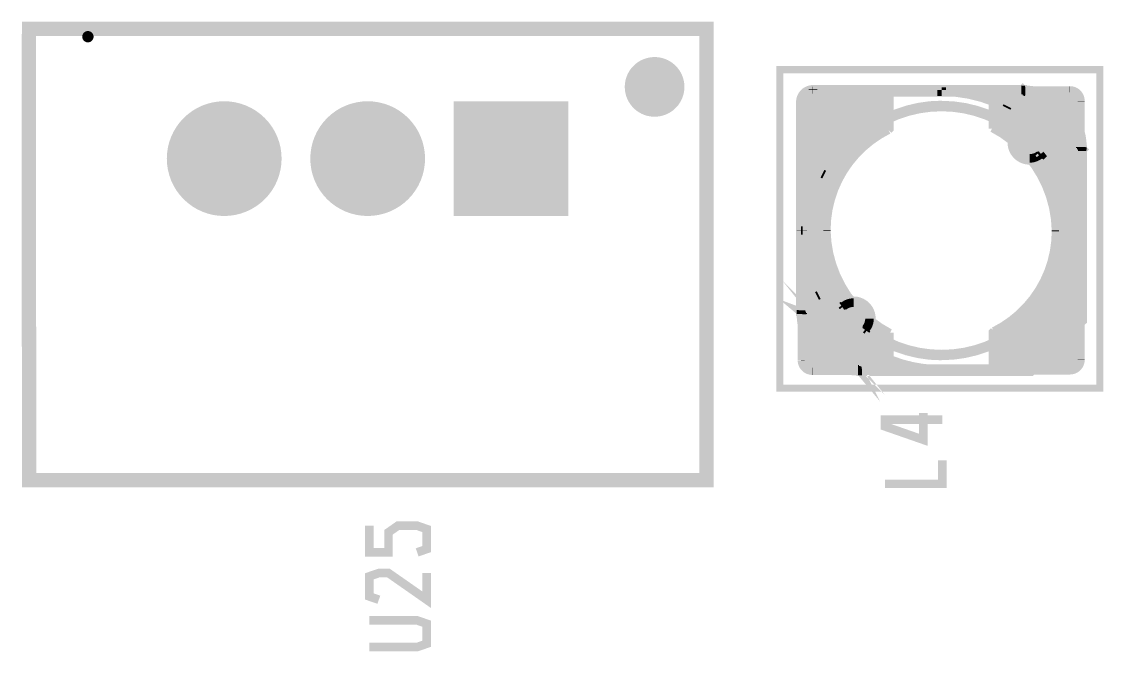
# Model space of a CAD drawing. Extents: x -7 to 310, y -94 to 128.
# Drawn here: x 188.58 to 207.73, y 17.18 to 28.33 of the extents above; entities that cross this region are included whole.
import ezdxf

# ---------------------------------------------------------------- set-up
doc = ezdxf.new("R2010")
doc.units = 0
doc.header["$MEASUREMENT"] = 0
doc.layers.get('0').update_dxf_attribs({"linetype": 'CONTINUOUS'})
for name, color, linetype in [('22-304-2_DRL', 1, 'CONTINUOUS'), ('22-304-2_SMB', 254, 'CONTINUOUS'), ('22-304-2_SSB', 1, 'CONTINUOUS'), ('THRUHOLE_TAP', 7, 'CONTINUOUS')]:
    doc.layers.add(name, color=color, linetype=linetype)

# ---------------------------------------------------------------- blocks, each defined once
blk = doc.blocks.new('ROUND_16')
at = {"const_width": 0.54991}
blk.add_lwpolyline([(-0.274954, 0, 1), (0.274954, 0, 1)], format="xyb", close=True, dxfattribs=at)
blk = doc.blocks.new('ROUND_88')
at = {"const_width": 0.10033}
blk.add_lwpolyline([(-0.050164, 0, 1), (0.050164, 0, 1)], format="xyb", close=True, dxfattribs=at)
blk = doc.blocks.new('ROUND_33')
at = {"const_width": 1.016}
blk.add_lwpolyline([(-0.508, 0, 1), (0.508, 0, 1)], format="xyb", close=True, dxfattribs=at)
blk = doc.blocks.new('SQUARE_34')
blk.add_solid([(1.01473, 1.01473), (1.01473, -1.01473), (-1.01473, 1.01473), (-1.01473, -1.01473)])
blk = doc.blocks.new('ROUND_80')
at = {"const_width": 0.10033}
blk.add_lwpolyline([(-0.050164, 0, 1), (0.050164, 0, 1)], format="xyb", close=True, dxfattribs=at)

msp = doc.modelspace()

# ---------------------------------------------------------------- linework, layer by layer
at = {"layer": '22-304-2_SMB', "const_width": 0.127}
for points in [[(202.3823920980064, 26.91693800890496, -0.4142136), (202.5805120980064, 27.11505800890497)], [(207.1398120980064, 27.12521800890497, -0.4142136), (207.3379320980064, 26.92709800890496)], [(202.8395920980064, 24.64109800890496, -0.2848582), (203.9317920980064, 26.40639800890496)], [(205.7631320980064, 26.43941800890497, -0.2736465), (206.8807320980064, 24.63601800890495)], [(203.9571920980064, 22.82499800890496, -0.2736465), (202.8395920980064, 24.62839800890497)], [(206.8807320980064, 24.62077800890496, -0.2843909), (205.7885320980064, 22.85801800890496)], [(207.3379320980064, 22.34493800890496, -0.4142136), (207.1398120980064, 22.14681800890496)], [(202.5805120980064, 22.13919800890496, -0.4142136), (202.3823920980064, 22.33731800890496)]]:
    msp.add_lwpolyline(points, format="xyb", dxfattribs=at)
for points in [[(202.4255720980064, 27.04139800890496), (203.9571920980064, 27.04139800890496)], [(202.4839920980064, 27.08965800890496), (202.4839920980064, 22.16459800890496)], [(202.5805120980064, 27.11759800890496), (202.5855920980064, 27.11753400890495)], [(202.5855920980064, 27.11759800890496), (203.9571920980064, 27.11759800890496), (203.9571920980064, 26.43179800890496), (203.9317920980064, 26.40639800890496)], [(202.5982920980064, 27.11759800890496), (202.5982920980064, 22.13919800890496)], [(202.7125920980064, 27.11759800890496), (202.7125920980064, 22.13919800890496)], [(202.8268920980064, 27.11759800890496), (202.8268920980064, 22.13919800890496)], [(202.9411920980064, 27.11759800890496), (202.9411920980064, 25.26593800890495)], [(203.0554920980064, 27.11759800890496), (203.0554920980064, 25.53771800890496)], [(203.1697920980064, 27.11759800890496), (203.1697920980064, 25.73329800890497)], [(203.2840920980064, 27.11759800890496), (203.2840920980064, 25.88823800890496)], [(203.3983920980064, 27.11759800890496), (203.3983920980064, 26.01523800890496)], [(203.5126920980064, 27.11759800890496), (203.5126920980064, 26.12445800890497)], [(203.6269920980064, 27.11759800890496), (203.6269920980064, 26.21589800890496)], [(203.7412920980064, 27.11759800890496), (203.7412920980064, 26.29717800890496)], [(203.8555920980064, 27.11759800890496), (203.8555920980064, 26.36575800890496)], [(205.7631320980064, 27.12521800890497), (207.1347320980064, 27.12521800890497)], [(205.7631320980064, 27.12521800890497), (205.7631320980064, 26.43941800890497)], [(205.7631320980064, 27.04901800890497), (207.2947520980064, 27.04901800890497)], [(205.8647320980064, 27.12521800890497), (205.8647320980064, 26.38099800890495)], [(205.9790320980064, 27.12521800890497), (205.9790320980064, 26.30987800890496)], [(206.0933320980064, 27.12521800890497), (206.0933320980064, 26.22351800890496)], [(206.2076320980064, 27.12521800890497), (206.2076320980064, 26.12699800890496)], [(206.3219320980064, 27.12521800890497), (206.3219320980064, 26.01269800890496)], [(206.4362320980064, 27.12521800890497), (206.4362320980064, 25.88061800890496)], [(206.5505320980064, 27.12521800890497), (206.5505320980064, 25.71805800890496)], [(206.6648320980064, 27.12521800890497), (206.6648320980064, 25.51739800890496)], [(206.7791320980064, 27.12521800890497), (206.7791320980064, 25.23799800890497)], [(206.8934320980064, 27.12521800890497), (206.8934320980064, 22.14681800890496)], [(207.0077320980064, 27.12521800890497), (207.0077320980064, 22.14681800890496)], [(207.1220320980064, 27.12521800890497), (207.1220320980064, 22.14681800890496)], [(207.1347320980064, 27.12521800890497), (207.1398020980064, 27.12502200890496)], [(207.2363320980064, 27.09981800890496), (207.2363320980064, 22.17221800890496)], [(202.3823920980064, 26.92709800890496), (203.9571920980064, 26.92709800890496)], [(202.3823920980064, 26.91693800890496), (202.3823920980064, 26.91439800890495)], [(202.3823920980064, 26.91439800890495), (202.3823920980064, 22.34239800890496)], [(202.3823920980064, 26.81279800890496), (203.9571920980064, 26.81279800890496)], [(205.7631320980064, 26.93471800890497), (207.3379320980064, 26.93471800890497)], [(205.7631320980064, 26.82041800890497), (207.3379320980064, 26.82041800890497)], [(207.3379320980064, 26.92709800890496), (207.3379320980064, 26.92201800890496)], [(207.3379320980064, 26.92201800890496), (207.3379320980064, 22.35001800890495)], [(202.3823920980064, 26.69849800890496), (203.9571920980064, 26.69849800890496)], [(202.3823920980064, 26.58419800890496), (203.9571920980064, 26.58419800890496)], [(205.7631320980064, 26.70611800890497), (207.3379320980064, 26.70611800890497)], [(205.7631320980064, 26.59181800890497), (207.3379320980064, 26.59181800890497)], [(202.3823920980064, 26.46989800890496), (203.9571920980064, 26.46989800890496)], [(205.7631320980064, 26.47751800890497), (207.3379320980064, 26.47751800890497)], [(202.3823920980064, 26.35559800890496), (203.8352720980064, 26.35559800890496)], [(202.3823920980064, 26.24129800890496), (203.6574720980064, 26.24129800890496)], [(205.8977520980064, 26.36321800890497), (207.3379320980064, 26.36321800890497)], [(206.0628520980064, 26.24891800890497), (207.3379320980064, 26.24891800890497)], [(202.3823920980064, 26.12699800890496), (203.5126920980064, 26.12699800890496)], [(202.3823920980064, 26.01269800890496), (203.3933120980064, 26.01269800890496)], [(206.2000120980064, 26.13461800890497), (207.3379320980064, 26.13461800890497)], [(206.3168520980064, 26.02031800890497), (207.3379320980064, 26.02031800890497)], [(202.3823920980064, 25.89839800890496), (203.2917120980064, 25.89839800890496)], [(206.4159120980064, 25.90601800890497), (207.3379320980064, 25.90601800890497)], [(206.5022720980064, 25.79171800890497), (207.3379320980064, 25.79171800890497)], [(202.3823920980064, 25.78409800890496), (203.2028120980064, 25.78409800890496)], [(202.3823920980064, 25.66979800890496), (203.1291520980064, 25.66979800890496)], [(206.5759320980064, 25.67741800890497), (207.3379320980064, 25.67741800890497)], [(202.3823920980064, 25.55549800890496), (203.0631120980064, 25.55549800890496)], [(202.3823920980064, 25.44119800890496), (203.0072320980064, 25.44119800890496)], [(206.6419720980064, 25.56311800890496), (207.3379320980064, 25.56311800890496)], [(206.6978520980064, 25.44881800890496), (207.3379320980064, 25.44881800890496)], [(202.3823920980064, 25.32689800890496), (202.9615120980064, 25.32689800890496)], [(206.7461120980064, 25.33451800890496), (207.3379320980064, 25.33451800890496)], [(206.7842120980064, 25.22021800890496), (207.3379320980064, 25.22021800890496)], [(202.3823920980064, 25.21259800890496), (202.9234120980064, 25.21259800890496)], [(202.3823920980064, 25.09829800890496), (202.8929320980064, 25.09829800890496)], [(206.8172320980064, 25.10591800890496), (207.3379320980064, 25.10591800890496)], [(202.3823920980064, 24.98399800890496), (202.8700720980064, 24.98399800890496)], [(202.3823920980064, 24.86969800890496), (202.8522920980064, 24.86969800890496)], [(206.8426320980064, 24.99161800890496), (207.3379320980064, 24.99161800890496)], [(206.8629520980064, 24.87731800890496), (207.3379320980064, 24.87731800890496)], [(202.3823920980064, 24.75539800890496), (202.8421320980064, 24.75539800890496)], [(206.8756520980064, 24.76301800890496), (207.3379320980064, 24.76301800890496)], [(206.8807320980064, 24.64871800890496), (207.3379320980064, 24.64871800890496)], [(202.3823920980064, 24.64109800890496), (202.8395920980064, 24.64109800890496)], [(202.3823920980064, 24.52679800890496), (202.8446720980064, 24.52679800890496)], [(202.8395920980064, 24.62839800890497), (202.8397140980064, 24.64109800890496)], [(206.8781920980064, 24.53441800890496), (207.3379320980064, 24.53441800890496)], [(206.8807320980064, 24.63601800890495), (206.8807900980064, 24.62077800890496)], [(202.3823920980064, 24.41249800890496), (202.8548320980064, 24.41249800890496)], [(202.3823920980064, 24.29819800890496), (202.8726120980064, 24.29819800890496)], [(206.8553320980064, 24.30581800890496), (207.3379320980064, 24.30581800890496)], [(206.8705720980064, 24.42011800890496), (207.3379320980064, 24.42011800890496)], [(202.3823920980064, 24.18389800890496), (202.8954720980064, 24.18389800890496)], [(202.3823920980064, 24.06959800890496), (202.9284920980064, 24.06959800890496)], [(206.8045320980064, 24.07721800890496), (207.3379320980064, 24.07721800890496)], [(206.8324720980064, 24.19151800890496), (207.3379320980064, 24.19151800890496)], [(202.3823920980064, 23.95529800890496), (202.9665920980064, 23.95529800890496)], [(202.9411920980064, 24.02641800890495), (202.9411920980064, 22.13919800890496)], [(206.7689720980064, 23.96291800890496), (207.3379320980064, 23.96291800890496)], [(206.7791320980064, 23.99847800890495), (206.7791320980064, 22.14681800890496)], [(202.3823920980064, 23.84099800890496), (203.0123120980064, 23.84099800890496)], [(202.3823920980064, 23.72669800890496), (203.0656520980064, 23.72669800890496)], [(203.0554920980064, 23.74701800890496), (203.0554920980064, 22.13919800890496)], [(206.6648320980064, 23.72415800890496), (206.6648320980064, 22.14681800890496)], [(206.6699120980064, 23.73431800890496), (207.3379320980064, 23.73431800890496)], [(206.7232520980064, 23.84861800890496), (207.3379320980064, 23.84861800890496)], [(202.3823920980064, 23.61239800890496), (203.1291520980064, 23.61239800890496)], [(202.3823920980064, 23.49809800890496), (203.2002720980064, 23.49809800890496)], [(203.1697920980064, 23.54381800890496), (203.1697920980064, 22.13919800890496)], [(206.5352920980064, 23.50571800890496), (207.3379320980064, 23.50571800890496)], [(206.5505320980064, 23.53111800890495), (206.5505320980064, 22.14681800890496)], [(206.6064120980064, 23.62001800890496), (207.3379320980064, 23.62001800890496)], [(202.3823920980064, 23.38379800890496), (203.2840920980064, 23.38379800890496)], [(203.2840920980064, 23.38379800890496), (203.2840920980064, 22.13919800890496)], [(206.4362320980064, 23.37617800890496), (206.4362320980064, 22.14681800890496)], [(206.4489320980064, 23.39141800890496), (207.3379320980064, 23.39141800890496)], [(202.3823920980064, 23.26949800890496), (203.3806120980064, 23.26949800890496)], [(202.3823920980064, 23.15519800890496), (203.4923720980064, 23.15519800890496)], [(203.3983920980064, 23.25171800890496), (203.3983920980064, 22.13919800890496)], [(203.5126920980064, 23.13741800890496), (203.5126920980064, 22.13919800890496)], [(206.2076320980064, 23.13995800890496), (206.2076320980064, 22.14681800890496)], [(206.2355720980064, 23.16281800890496), (207.3379320980064, 23.16281800890496)], [(206.3219320980064, 23.24663800890497), (206.3219320980064, 22.14681800890496)], [(206.3498720980064, 23.27711800890496), (207.3379320980064, 23.27711800890496)], [(202.3823920980064, 23.04089800890496), (203.6244520980064, 23.04089800890496)], [(202.3823920980064, 22.92659800890496), (203.7844720980064, 22.92659800890496)], [(203.6269920980064, 23.03835800890496), (203.6269920980064, 22.13919800890496)], [(203.7412920980064, 22.95453800890496), (203.7412920980064, 22.13919800890496)], [(205.9282320980064, 22.93421800890496), (207.3379320980064, 22.93421800890496)], [(205.9790320980064, 22.96723800890496), (205.9790320980064, 22.14681800890496)], [(206.0933320980064, 23.04597800890495), (206.0933320980064, 22.14681800890496)], [(206.0958720980064, 23.04851800890496), (207.3379320980064, 23.04851800890496)], [(202.3823920980064, 22.81229800890496), (203.9571920980064, 22.81229800890496)], [(203.8555920980064, 22.88087800890496), (203.8555920980064, 22.13919800890496)], [(203.9571920980064, 22.82499800890496), (203.9571920980064, 22.13919800890496)], [(205.7885320980064, 22.85801800890496), (205.7631320980064, 22.83261800890496), (205.7631320980064, 22.14681800890496), (207.1347320980064, 22.14681800890496), (207.1398120980064, 22.14681800890496)], [(205.7631320980064, 22.81991800890496), (207.3379320980064, 22.81991800890496)], [(205.8647320980064, 22.89865800890496), (205.8647320980064, 22.14681800890496)], [(202.3823920980064, 22.69799800890496), (203.9571920980064, 22.69799800890496)], [(202.3823920980064, 22.58369800890496), (203.9571920980064, 22.58369800890496)], [(205.7631320980064, 22.70561800890496), (207.3379320980064, 22.70561800890496)], [(205.7631320980064, 22.59131800890496), (207.3379320980064, 22.59131800890496)], [(202.3823920980064, 22.46939800890496), (203.9571920980064, 22.46939800890496)], [(202.3823920980064, 22.35509800890496), (203.9571920980064, 22.35509800890496)], [(205.7631320980064, 22.47701800890496), (207.3379320980064, 22.47701800890496)], [(205.7631320980064, 22.36271800890496), (207.3379320980064, 22.36271800890496)], [(207.3379320980064, 22.35001800890495), (207.3379960980064, 22.34493800890496)], [(202.3823920980064, 22.33731800890496), (202.3824560980064, 22.34239800890496)], [(202.4077920980064, 22.24079800890496), (203.9571920980064, 22.24079800890496)], [(205.7631320980064, 22.24841800890496), (207.3125320980064, 22.24841800890496)], [(202.5805120980064, 22.13919800890496), (202.5855920980064, 22.13919800890496)], [(202.5855920980064, 22.13919800890496), (203.9571920980064, 22.13919800890496)]]:
    msp.add_lwpolyline(points, dxfattribs=at)
at = {"layer": '22-304-2_SSB'}
for points, const_width in [([(188.7121120980064, 20.21133800890496), (188.7070320980064, 27.90499800890495), (188.7121120980064, 28.20471800890496), (200.7059920980064, 28.20471800890496), (200.7059920980064, 20.21133800890496), (188.7121120980064, 20.21133800890496)], 0.254), ([(199.6290320980064, 27.54431800890497), (199.6290320980064, 26.80517800890496)], 0.254), ([(199.6747520980064, 27.56209800890495), (199.8982720980064, 27.56209800890495)], 0.254), ([(199.8576320980064, 27.56971800890496), (199.8576320980064, 26.77977800890496)], 0.254), ([(199.4004320980064, 27.28777800890497), (199.4004320980064, 27.06425800890496)], 0.254), ([(199.4182120980064, 27.33349800890495), (200.1573520980064, 27.33349800890495)], 0.254), ([(200.0862320980064, 27.44271800890496), (200.0862320980064, 26.90931800890496)], 0.254), ([(207.6681320980064, 27.48081800890496), (202.0039320980064, 27.48081800890496), (202.0039320980064, 21.84201800890496), (207.6681320980064, 21.84201800890496), (207.6681320980064, 27.48081800890496)], 0.127), ([(199.3928120980064, 27.10489800890495), (200.1827520980064, 27.10489800890495)], 0.254), ([(202.5932120980064, 27.13283800890495), (206.3016120980064, 27.13283800890495), (206.3016120980064, 27.07949800890496), (202.5805120980064, 27.07949800890496)], 0.1524), ([(202.5932120980064, 27.13283800890495), (202.5932120980064, 27.12267800890496)], 0.1524), ([(203.8479720980064, 26.69849800890496), (203.8479720980064, 27.12267800890496), (202.5932120980064, 27.12267800890496)], 0.1524), ([(204.8690520980064, 27.12267800890496), (204.8690520980064, 27.08965800890496), (204.8715920980064, 27.08965800890496)], 0.1524), ([(205.7885320980064, 26.61467800890496), (206.3016120980064, 27.13029800890496), (206.7867520980064, 26.54863800890496), (207.3658720980064, 26.06603800890495), (206.8527920980064, 25.55295800890497)], 0.1524), ([(206.2787520980064, 27.12013800890496), (206.3473320980064, 27.12246000890497)], 0.1524), ([(206.2787520980064, 27.12013800890496), (206.2889120980064, 27.09219800890496), (206.7613520980064, 26.52577800890496), (206.7867520980064, 26.54863800890496), (206.3168520980064, 27.10997800890496)], 0.1524), ([(207.3404720980064, 26.06603800890495), (207.3379320980064, 26.06857800890496), (206.7740520980064, 26.53847800890496), (206.3016120980064, 27.10235800890496), (206.3016120980064, 27.10489800890495), (206.3168520980064, 27.10997800890496), (206.3244720980064, 27.08965800890496)], 0.1524), ([(202.5779720980064, 27.08965800890496), (203.8149520980064, 27.08965800890496), (203.8149520980064, 26.71881800890496)], 0.1524), ([(206.8604120980064, 25.60883800890495), (207.3150720980064, 26.06349800890496), (206.7613520980064, 26.52831800890496), (206.3016120980064, 27.07949800890496), (205.8469520980064, 26.62483800890496)], 0.1524), ([(206.3016120980064, 27.10489800890495), (206.3473320980064, 27.10489800890495)], 0.1524), ([(206.3244720980064, 27.08965800890496), (206.3472960980064, 27.08885600890495)], 0.1524), ([(199.5198120980064, 26.87629800890495), (200.0532120980064, 26.87629800890495)], 0.254), ([(202.4204920980064, 26.90677800890496), (202.4204920980064, 23.19837800890495), (202.3671520980064, 23.19837800890495), (202.3671520980064, 26.90677800890496)], 0.1524), ([(202.3773120980064, 26.90931800890496), (202.3773120980064, 25.61645800890496), (202.7735520980064, 25.61645800890496), (202.7735520980064, 25.64947800890496), (202.4103320980064, 25.64947800890496), (202.4103320980064, 26.91947800890496)], 0.1524), ([(206.0171320980064, 26.80517800890496), (206.0323720980064, 26.83565800890496)], 0.1524), ([(206.2050920980064, 25.99237800890496), (206.2279520980064, 25.96697800890496), (206.7867520980064, 26.52577800890496), (206.7613520980064, 26.55117800890496), (206.2050920980064, 25.99237800890496)], 0.1524), ([(207.3252320980064, 26.09143800890496), (206.7842120980064, 26.55117800890496), (206.7613520980064, 26.52577800890496), (207.3277720980064, 26.05333800890496), (207.3557120980064, 26.04063800890496)], 0.1524), ([(206.6114920980064, 25.97967800890495), (206.6318120980064, 25.95427800890496), (206.6191120980064, 25.94157800890495)], 0.1524), ([(206.6089520980064, 25.95681800890496), (206.6343520980064, 25.97713800890496)], 0.1524), ([(207.3176120980064, 23.05867800890496), (207.3176120980064, 26.06603800890495), (207.3684120980064, 26.06603800890495), (207.3684120980064, 23.03581800890495)], 0.1524), ([(207.3252320980064, 26.11175800890496), (207.3250240980064, 26.09144200890496)], 0.1524), ([(207.3404720980064, 26.11175800890496), (207.3394240980064, 26.06608600890496)], 0.1524), ([(207.3582520980064, 26.10921800890496), (207.3559240980064, 26.04062200890496)], 0.1524), ([(206.6191120980064, 25.94157800890495), (206.6318120980064, 25.95427800890496)], 0.1524), ([(207.0737720980064, 25.79171800890497), (207.0432920980064, 25.77647800890496), (207.1067920980064, 25.65201800890496), (207.1245720980064, 25.60883800890495), (207.1423520980064, 25.56565800890496), (207.1601320980064, 25.52247800890495), (207.1779120980064, 25.47929800890496), (207.1931520980064, 25.43357800890496), (207.2083920980064, 25.39039800890497), (207.2210920980064, 25.34467800890496), (207.2337920980064, 25.29895800890496), (207.2464920980064, 25.25323800890496), (207.2591920980064, 25.20751800890496), (207.2693520980064, 25.16179800890497), (207.2947520980064, 25.02209800890496), (207.3023720980064, 24.97383800890496), (207.3099920980064, 24.92557800890496), (207.3150720980064, 24.87731800890496), (207.3252320980064, 24.63347800890496), (207.3226920980064, 24.49885800890496), (207.3176120980064, 24.41249800890496), (207.3125320980064, 24.36677800890496), (207.3074520980064, 24.32359800890497), (207.2617320980064, 24.06959800890496), (207.2515720980064, 24.02895800890497), (207.2414120980064, 23.98577800890496), (207.1906120980064, 23.82321800890496), (207.1753720980064, 23.78511800890496), (207.1601320980064, 23.74447800890496), (207.1448920980064, 23.70637800890496), (207.0940920980064, 23.58953800890497), (207.1245720980064, 23.57683800890496), (207.1423520980064, 23.61493800890496), (207.1753720980064, 23.69367800890495), (207.1931520980064, 23.73177800890495), (207.2058520980064, 23.77241800890496), (207.2210920980064, 23.81305800890496), (207.2718920980064, 23.97815800890496), (207.2845920980064, 24.01879800890497), (207.2947520980064, 24.06197800890496), (207.3023720980064, 24.10515800890497), (207.3125320980064, 24.14833800890496), (207.3277720980064, 24.23215800890496), (207.3353920980064, 24.27787800890496), (207.3404720980064, 24.32105800890496), (207.3455520980064, 24.36423800890496), (207.3506320980064, 24.40995800890497), (207.3557120980064, 24.49885800890496), (207.3582520980064, 24.63347800890496), (207.3480920980064, 24.87985800890496), (207.3430120980064, 24.93065800890496), (207.3353920980064, 24.97891800890496), (207.3277720980064, 25.02717800890495), (207.2795120980064, 25.26339800890496), (207.2668120980064, 25.30911800890496), (207.2541120980064, 25.35483800890496), (207.2388720980064, 25.40055800890497), (207.2236320980064, 25.44627800890495), (207.1728320980064, 25.57835800890496), (207.1550520980064, 25.62153800890496), (207.1347320980064, 25.66471800890496), (207.0737720980064, 25.79171800890497)], 0.1524), ([(202.7583120980064, 25.63931800890497), (202.7887920980064, 25.62407800890496)], 0.1524), ([(202.4103320980064, 24.63347800890496), (202.3773120980064, 24.63347800890496)], 0.1524), ([(202.3773120980064, 24.62839800890497), (202.3773160980064, 24.63347800890496)], 0.1524), ([(202.4103320980064, 24.62839800890497), (202.4103360980064, 24.63347800890496)], 0.1524), ([(202.3950920980064, 23.19837800890495), (202.3976320980064, 23.19583800890496), (202.9615120980064, 22.72593800890496), (202.9513520980064, 22.73863800890496), (202.9742120980064, 22.71577800890496), (203.5330120980064, 23.27457800890495), (203.5076120980064, 23.29743800890496), (202.9513520980064, 22.73863800890496)], 0.1524), ([(202.9513520980064, 22.71323800890497), (202.3722320980064, 23.19837800890495), (202.8853120980064, 23.71145800890496), (202.9030920980064, 23.67335800890496)], 0.1524), ([(202.8751520980064, 23.65557800890495), (202.4204920980064, 23.20091800890496), (202.9716720980064, 22.73863800890496), (203.4364920980064, 22.18491800890496), (203.8911520980064, 22.63957800890496)], 0.1524), ([(202.6617920980064, 23.47269800890496), (202.6922720980064, 23.48793800890496)], 0.1524), ([(205.8952120980064, 22.54051800890495), (205.8444120980064, 22.54051800890495), (205.8444120980064, 22.13157800890497), (206.4489320980064, 22.13157800890497), (207.3684120980064, 23.03581800890495), (207.3684120980064, 23.60985800890496), (206.9213720980064, 23.60985800890496), (206.8858120980064, 23.54127800890495), (206.8553320980064, 23.48793800890496), (206.7613520980064, 23.33553800890496), (206.7257920980064, 23.28727800890496), (206.6140320980064, 23.14503800890496), (206.5759320980064, 23.09931800890496), (206.5352920980064, 23.05613800890497), (206.4921120980064, 23.01295800890496), (206.4489320980064, 22.97231800890496), (206.4057520980064, 22.93167800890495), (206.3600320980064, 22.89103800890496), (206.2685920980064, 22.81483800890496), (206.2203320980064, 22.77927800890495), (206.0196720980064, 22.64719800890497), (205.9663320980064, 22.61925800890496), (205.9129920980064, 22.58877800890497), (205.8596520980064, 22.56337800890496), (205.8825120980064, 22.51765800890496), (205.9917320980064, 22.57353800890496), (206.0450720980064, 22.60401800890496), (206.2508120980064, 22.73863800890496), (206.2990720980064, 22.77419800890496), (206.5302120980064, 22.97739800890496), (206.5733920980064, 23.02057800890496), (206.6140320980064, 23.06629800890497), (206.6546720980064, 23.11201800890495), (206.6927720980064, 23.16027800890495), (206.7308720980064, 23.20853800890497), (206.8375520980064, 23.35839800890496), (206.8705720980064, 23.40919800890497), (206.9010520980064, 23.46253800890496), (206.9315320980064, 23.51587800890496), (206.9518520980064, 23.55651800890496), (207.3176120980064, 23.55651800890496), (207.3176120980064, 23.05867800890496), (206.4286120980064, 22.18491800890496), (205.8952120980064, 22.18491800890496), (205.8952120980064, 22.54051800890495)], 0.1524), ([(202.4103320980064, 23.17551800890496), (202.3900120980064, 23.18313800890496), (202.9513520980064, 22.71323800890497), (202.9615120980064, 22.72593800890496), (203.4314120980064, 22.16205800890496), (203.4339520980064, 22.15951800890495)], 0.1524), ([(203.1012120980064, 23.28981800890496), (203.1266120980064, 23.30759800890496)], 0.1524), ([(203.1037520980064, 23.31267800890495), (203.1240720980064, 23.28727800890496)], 0.1524), ([(202.3773120980064, 23.15265800890496), (202.3796420980064, 23.22125400890496)], 0.1524), ([(203.9470320980064, 22.64973800890496), (203.4339520980064, 22.13665800890496), (202.9513520980064, 22.71323800890497), (202.9716720980064, 22.73863800890496), (202.4052520980064, 23.21107800890496), (202.3798520980064, 23.22123800890496)], 0.1524), ([(202.3925520980064, 23.15265800890496), (202.3936040980064, 23.19844800890496)], 0.1524), ([(202.4103320980064, 23.15265800890496), (202.4105980980064, 23.17551200890496)], 0.1524), ([(203.4568120980064, 22.14427800890496), (203.4466520980064, 22.17221800890496), (202.9742120980064, 22.73609800890496), (202.9488120980064, 22.71577800890496), (203.4187120980064, 22.15443800890496), (203.4085520980064, 22.17475800890496)], 0.1524), ([(203.5482520980064, 22.86817800890496), (203.5203120980064, 22.88849800890496)], 0.1524), ([(203.5253920980064, 22.86563800890497), (203.5431720980064, 22.89103800890496)], 0.1524), ([(204.8690520980064, 22.14173800890497), (204.8690520980064, 22.17475800890496), (204.6226720980064, 22.18745800890495), (204.5261520980064, 22.19761800890495), (204.4804320980064, 22.20523800890496), (204.3381920980064, 22.23063800890496), (204.2924720980064, 22.24333800890496), (204.2467520980064, 22.25349800890496), (204.1553120980064, 22.27889800890496), (204.1095920980064, 22.29413800890497), (204.0664120980064, 22.30937800890496), (203.9775120980064, 22.33985800890495), (203.9343320980064, 22.35763800890496), (203.8479720980064, 22.39573800890496), (203.7235120980064, 22.45669800890497), (203.7082720980064, 22.42621800890495), (203.8352720980064, 22.36525800890496), (203.8784520980064, 22.34493800890496), (203.9216320980064, 22.32715800890496), (204.0562520980064, 22.27635800890496), (204.0994320980064, 22.26111800890496), (204.1451520980064, 22.24841800890496), (204.1908720980064, 22.23317800890496), (204.2391320980064, 22.22301800890496), (204.4753520980064, 22.17221800890496), (204.5236120980064, 22.16459800890496), (204.6201320980064, 22.15443800890496), (204.8690520980064, 22.14173800890497)], 0.1524), ([(203.4085520980064, 22.17475800890496), (203.3882320980064, 22.17454800890496)], 0.1524), ([(203.4339520980064, 22.15951800890495), (203.3882320980064, 22.15846800890496)], 0.1524), ([(203.4568120980064, 22.14427800890496), (203.3882320980064, 22.14195000890496)], 0.1524), ([(206.4286120980064, 22.18491800890496), (203.4339520980064, 22.18491800890496), (203.4339520980064, 22.13157800890497), (206.4489320980064, 22.13157800890497)], 0.1524), ([(204.5439320980064, 21.40259800890496), (204.5439320980064, 20.92761800890496), (203.8657520980064, 21.16383800890496), (203.8657520980064, 21.28321800890495), (204.8817520980064, 21.28321800890495)], 0.1524), ([(204.8817520980064, 20.56439800890496), (204.8817520980064, 20.14783800890496), (203.8657520980064, 20.14783800890496)], 0.1524), ([(195.5828120980064, 18.93371800890496), (195.7504520980063, 18.99213800890496), (195.7504520980063, 19.34773800890495), (195.5828120980064, 19.40615800890495), (195.2424520980064, 19.40615800890495), (195.0748120980064, 19.28931800890496), (195.0748120980064, 18.93371800890496), (194.7344520980064, 18.93371800890496), (194.7344520980064, 19.40615800890495)], 0.1524), ([(195.7504520980063, 18.56795800890495), (195.7504520980063, 18.09551800890496), (195.0748120980064, 18.56795800890495), (194.9046320980064, 18.56795800890495), (194.7344520980064, 18.50953800890495), (194.7344520980064, 18.15393800890496), (194.9046320980064, 18.09551800890496)], 0.1524), ([(194.7344520980064, 17.72975800890497), (195.5828120980064, 17.72975800890497), (195.7504520980063, 17.67133800890495), (195.7504520980063, 17.31573800890496), (195.5828120980064, 17.25731800890496), (194.7344520980064, 17.25731800890496)], 0.1524)]:
    msp.add_lwpolyline(points, dxfattribs=dict(at, const_width=const_width))
for points, const_width in [([(199.3851920980064, 27.17601800890496, -0.4142136), (199.7865120980064, 27.57733800890496)], 0.254), ([(199.7865120980064, 27.57733800890496, -0.4142136), (200.1878320980064, 27.17601800890496)], 0.254), ([(199.7865120980064, 26.77469800890496, -0.4142136), (199.3851920980064, 27.17601800890496)], 0.254), ([(200.1878320980064, 27.17601800890496, -0.4142136), (199.7865120980064, 26.77469800890496)], 0.254), ([(202.3671520980064, 26.90677800890496, -0.4142136), (202.5932120980064, 27.13283800890495)], 0.1524), ([(202.3773120980064, 26.90931800890496, -0.410772), (202.5932120980064, 27.12267800890496)], 0.1524), ([(204.8715920980064, 27.12267800890496, -0.1222353), (206.0318780980064, 26.83472000890497)], 0.1524), ([(206.3473320980064, 27.12267800890496, -0.4142136), (207.3607920980064, 26.10921800890496)], 0.1524), ([(202.4103320980064, 26.91947800890496, -0.3702317), (202.5779720980064, 27.08965800890496)], 0.1524), ([(202.4204920980064, 26.90677800890496, -0.3928763), (202.5805120980064, 27.07949800890496)], 0.1524), ([(204.8715920980064, 27.08965800890496, -0.122193), (206.0172660980064, 26.80542800890495)], 0.1524), ([(206.3473320980064, 27.10489800890495, -0.4142136), (207.3404720980064, 26.11175800890496)], 0.1524), ([(206.3473320980064, 27.08965800890496, -0.4142136), (207.3252320980064, 26.11175800890496)], 0.1524), ([(202.6465520980064, 24.63347800890496, -0.4142136), (204.8690520980064, 26.85597800890496)], 0.1524), ([(202.6795720980064, 24.63347800890496, -0.4142136), (204.8665120980064, 26.82041800890497)], 0.1524), ([(204.8665120980064, 26.82041800890497, -0.162099), (206.1774580980064, 26.38394400890496)], 0.1524), ([(204.8690520980064, 26.85343800890496, -0.1659821), (206.2265140980064, 26.39004200890496)], 0.1524), ([(202.7583120980064, 25.63931800890497, -0.1655131), (203.8153280980064, 26.71807200890495)], 0.1524), ([(202.7887920980064, 25.62407800890496, -0.1677032), (203.8483340980064, 26.69777000890495)], 0.1524), ([(205.7885320980064, 26.61467800890496, -0.0516995), (206.1769220980064, 26.38322800890496)], 0.1524), ([(205.8469520980064, 26.62483800890496, -0.0503074), (206.2259580980064, 26.38932600890496)], 0.1524), ([(206.1111120980064, 26.19049800890495, -0.1664177), (206.1771840980064, 26.38351200890496)], 0.1524), ([(206.1111120980064, 26.19049800890495, -0.1664177), (206.1771840980064, 26.38351200890496)], 0.1524), ([(206.1441320980064, 26.19049800890495, -0.1972573), (206.2254440980064, 26.38858600890497)], 0.1524), ([(206.1441320980064, 26.19049800890495, -0.1972573), (206.2254440980064, 26.38858600890497)], 0.1524), ([(206.4260720980064, 25.87553800890495, -0.4142136), (206.1111120980064, 26.19049800890495)], 0.1524), ([(206.4260720980064, 25.90855800890496, -0.4142136), (206.1441320980064, 26.19049800890495)], 0.1524), ([(206.4260720980064, 25.90855800890496, -0.4142136), (206.1441320980064, 26.19049800890495)], 0.1524), ([(206.6241920980064, 25.98983800890495, -0.1972575), (206.4260720980064, 25.90851400890496)], 0.1524), ([(206.6114920980064, 25.97967800890495, -0.1823268), (206.4260720980064, 25.90974000890496)], 0.1524), ([(206.6241920980064, 25.98983800890495, -0.165982), (207.0872100980064, 24.63347800890496)], 0.1524), ([(206.6343520980064, 25.97713800890496, -0.0493592), (206.8613760980064, 25.60930800890496)], 0.1524), ([(206.6318120980064, 25.95427800890496, -0.1810765), (206.4260720980064, 25.87724400890497)], 0.1524), ([(206.6191120980064, 25.94157800890495, -0.1664185), (206.4260720980064, 25.87549800890496)], 0.1524), ([(206.6089520980064, 25.95681800890496, -0.0547598), (206.8525200980064, 25.55283200890496)], 0.1524), ([(206.6191120980064, 25.94157800890495, -0.1620988), (207.0554840980064, 24.63093800890496)], 0.1524), ([(203.1012120980064, 23.28981800890496, -0.1639217), (202.6485400980064, 24.63347800890496)], 0.1524), ([(203.1266120980064, 23.30759800890496, -0.1642446), (202.6790000980064, 24.63347800890496)], 0.1524), ([(207.0890120980064, 24.63347800890496, -0.4142136), (204.8690520980064, 22.41351800890496)], 0.1524), ([(207.0559920980064, 24.63093800890496, -0.4142136), (204.8690520980064, 22.44399800890496)], 0.1524), ([(202.6617920980064, 23.47269800890496, -0.1216548), (202.3763760980064, 24.62839800890497)], 0.1524), ([(202.6922720980064, 23.48793800890496, -0.1218502), (202.4101540980064, 24.62839800890497)], 0.1524), ([(203.1164520980064, 23.32283800890497, -0.0471365), (202.9028540980064, 23.67324200890496)], 0.1524), ([(203.1113720980064, 23.27457800890495, -0.0505341), (202.8745640980064, 23.65529000890496)], 0.1524), ([(203.1037520980064, 23.31267800890495, -0.1797101), (203.3094920980064, 23.38909200890497)], 0.1524), ([(203.1113720980064, 23.27457800890495, -0.1972575), (203.3094920980064, 23.35590200890496)], 0.1524), ([(203.1164520980064, 23.32283800890497, -0.1664185), (203.3094920980064, 23.38891800890497)], 0.1524), ([(203.1240720980064, 23.28727800890496, -0.1807943), (203.3094920980064, 23.35658800890496)], 0.1524), ([(203.3094920980064, 23.38887800890495, -0.4142136), (203.6244520980064, 23.07391800890495)], 0.1524), ([(203.3094920980064, 23.38887800890495, -0.4142136), (203.6244520980064, 23.07391800890495)], 0.1524), ([(203.3094920980064, 23.35585800890496, -0.4142136), (203.5914320980064, 23.07391800890495)], 0.1524), ([(203.3094920980064, 23.35585800890496, -0.4142136), (203.5914320980064, 23.07391800890495)], 0.1524), ([(203.3882320980064, 22.14173800890497, -0.4142136), (202.3773120980064, 23.15265800890496)], 0.1524), ([(203.3882320980064, 22.15697800890496, -0.4142136), (202.3925520980064, 23.15265800890496)], 0.1524), ([(203.3882320980064, 22.17475800890496, -0.4142136), (202.4103320980064, 23.15265800890496)], 0.1524), ([(203.5914320980064, 23.07391800890495, -0.197256), (203.5101220980064, 22.87583000890496)], 0.1524), ([(203.5914320980064, 23.07391800890495, -0.1823261), (203.5212000980064, 22.88771800890495)], 0.1524), ([(203.6244520980064, 23.07391800890495, -0.1797099), (203.5480900980064, 22.86831800890496)], 0.1524), ([(203.6244520980064, 23.07391800890495, -0.1664167), (203.5583820980064, 22.88090400890496)], 0.1524), ([(204.8690520980064, 22.41097800890496, -0.1660348), (203.5096760980064, 22.87518200890496)], 0.1524), ([(203.8911520980064, 22.63957800890496, -0.04879890000000001), (203.5250880980064, 22.86523800890495)], 0.1524), ([(203.9470320980064, 22.64973800890496, -0.0536722), (203.5444300980064, 22.89269400890495)], 0.1524), ([(204.8690520980064, 22.44399800890496, -0.1620988), (203.5581080980064, 22.88047200890496)], 0.1524)]:
    msp.add_lwpolyline(points, format="xyb", dxfattribs=dict(at, const_width=const_width))

# ---------------------------------------------------------------- block references
at = {"layer": '22-304-2_DRL', "xscale": -1}
for name, p in [('ROUND_88', (189.7535120980064, 28.06501800890496)), ('ROUND_16', (192.1665120980064, 25.90601800890497)), ('ROUND_16', (194.7065120980064, 25.90601800890497)), ('ROUND_16', (197.2465120980064, 25.90601800890497))]:
    msp.add_blockref(name, p, dxfattribs=at)
at = {"layer": '22-304-2_SMB', "xscale": -1}
for name, p in [('ROUND_33', (192.1665120980064, 25.90601800890497)), ('ROUND_33', (194.7065120980064, 25.90601800890497)), ('SQUARE_34', (197.2465120980064, 25.90601800890497))]:
    msp.add_blockref(name, p, dxfattribs=at)
at = {"layer": 'THRUHOLE_TAP', "xscale": -1}
for name, p in [('ROUND_80', (189.7535120980064, 28.06501800890496)), ('ROUND_16', (192.1665120980064, 25.90601800890497)), ('ROUND_16', (194.7065120980064, 25.90601800890497)), ('ROUND_16', (197.2465120980064, 25.90601800890497))]:
    msp.add_blockref(name, p, dxfattribs=at)

doc.saveas('drawing.dxf')
